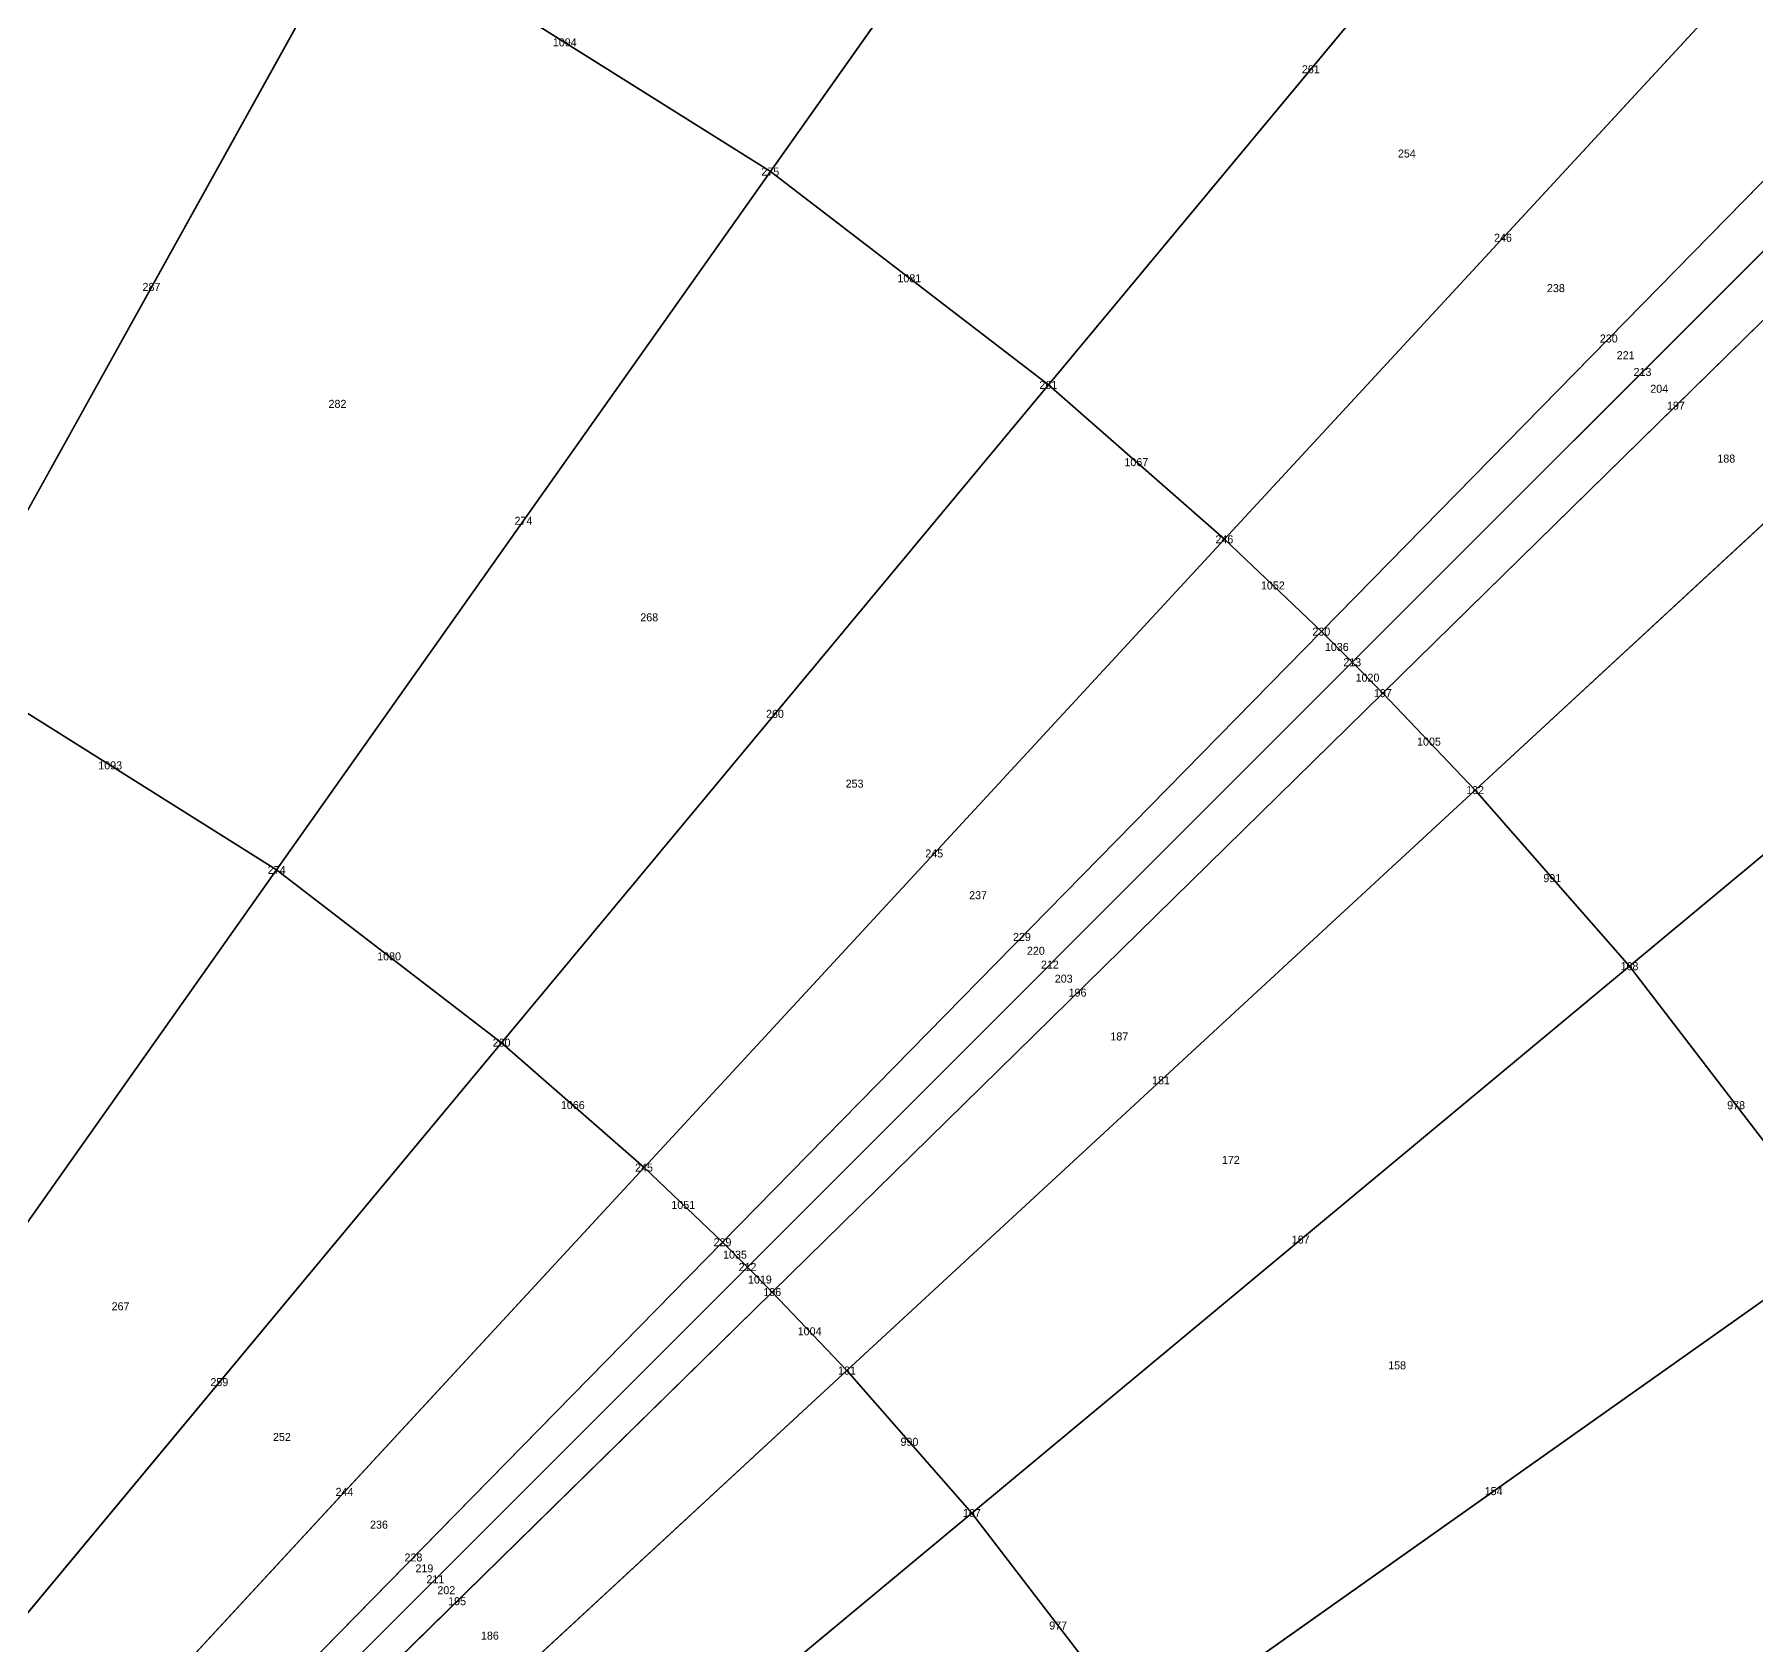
# Model space of a CAD drawing. Header units: metres. Extents: x -1.88 to 1.88, y -1.88 to 1.88.
# Drawn here: x 0.4631 to 0.8935, y 0.5467 to 0.9493 of the extents above; entities that cross this region are included whole.
import ezdxf
from ezdxf.enums import TextEntityAlignment as Align

# ---------------------------------------------------------------- set-up
doc = ezdxf.new("R2010")
doc.units = ezdxf.units.M

msp = doc.modelspace()

# ---------------------------------------------------------------- linework, layer by layer
at = {"layer": 'BRANCHES'}
for p, q in [((0.647, 0.915, 2.40321), (0.76547, 1.08253, 2.2964)), ((0.71647, 0.86169, 2.40321), (0.84765, 1.01946, 2.2964)), ((0.44045, 0.79278, 2.49174), (0.54424, 0.97961, 2.40321)), ((0.647, 0.915, 2.40321), (0.54424, 0.97961, 2.40321)), ((0.76046, 0.82312, 2.40321), (0.8997, 0.97383, 2.2964)), ((0.78469, 0.80006, 2.40321), (0.92836, 0.94655, 2.2964)), ((0.79241, 0.79241, 2.40321), (0.9375, 0.9375, 2.2964)), ((0.80006, 0.78469, 2.40321), (0.94655, 0.92836, 2.2964)), ((0.52361, 0.7405, 2.49174), (0.647, 0.915, 2.40321)), ((0.71647, 0.86169, 2.40321), (0.647, 0.915, 2.40321)), ((0.82312, 0.76046, 2.40321), (0.97383, 0.8997, 2.2964)), ((0.57983, 0.69735, 2.49174), (0.71647, 0.86169, 2.40321)), ((0.76046, 0.82312, 2.40321), (0.71647, 0.86169, 2.40321)), ((0.86169, 0.71647, 2.40321), (1.01946, 0.84765, 2.2964)), ((0.61543, 0.66614, 2.49174), (0.76046, 0.82312, 2.40321)), ((0.78469, 0.80006, 2.40321), (0.76046, 0.82312, 2.40321)), ((0.63504, 0.64748, 2.49174), (0.78469, 0.80006, 2.40321)), ((0.79241, 0.79241, 2.40321), (0.78469, 0.80006, 2.40321)), ((0.52361, 0.7405, 2.49174), (0.44045, 0.79278, 2.49174)), ((0.64129, 0.64129, 2.49174), (0.79241, 0.79241, 2.40321)), ((0.80006, 0.78469, 2.40321), (0.79241, 0.79241, 2.40321)), ((0.64748, 0.63504, 2.49174), (0.80006, 0.78469, 2.40321)), ((0.82312, 0.76046, 2.40321), (0.80006, 0.78469, 2.40321)), ((0.66614, 0.61543, 2.49174), (0.82312, 0.76046, 2.40321)), ((0.86169, 0.71647, 2.40321), (0.82312, 0.76046, 2.40321)), ((0.39623, 0.56036, 2.5613), (0.52361, 0.7405, 2.49174)), ((0.57983, 0.69735, 2.49174), (0.52361, 0.7405, 2.49174)), ((0.69735, 0.57983, 2.49174), (0.86169, 0.71647, 2.40321)), ((0.915, 0.647, 2.40321), (0.86169, 0.71647, 2.40321)), ((0.43878, 0.52771, 2.5613), (0.57983, 0.69735, 2.49174)), ((0.61543, 0.66614, 2.49174), (0.57983, 0.69735, 2.49174)), ((0.46572, 0.50409, 2.5613), (0.61543, 0.66614, 2.49174)), ((0.63504, 0.64748, 2.49174), (0.61543, 0.66614, 2.49174)), ((0.48056, 0.48997, 2.5613), (0.63504, 0.64748, 2.49174)), ((0.64129, 0.64129, 2.49174), (0.63504, 0.64748, 2.49174)), ((0.7405, 0.52361, 2.49174), (0.915, 0.647, 2.40321)), ((0.48529, 0.48529, 2.5613), (0.64129, 0.64129, 2.49174)), ((0.64748, 0.63504, 2.49174), (0.64129, 0.64129, 2.49174)), ((0.48997, 0.48056, 2.5613), (0.64748, 0.63504, 2.49174)), ((0.66614, 0.61543, 2.49174), (0.64748, 0.63504, 2.49174)), ((0.50409, 0.46572, 2.5613), (0.66614, 0.61543, 2.49174)), ((0.69735, 0.57983, 2.49174), (0.66614, 0.61543, 2.49174)), ((0.52771, 0.43878, 2.5613), (0.69735, 0.57983, 2.49174)), ((0.7405, 0.52361, 2.49174), (0.69735, 0.57983, 2.49174))]:
    msp.add_line(p, q, dxfattribs=at)
at = {"layer": 'Faces'}
for points in [[(0.647, 0.915, 2.40321), (0.54424, 0.97961, 2.40321), (0.64389, 1.15897, 2.2964), (0.76547, 1.08253, 2.2964)], [(0.71647, 0.86169, 2.40321), (0.647, 0.915, 2.40321), (0.76547, 1.08253, 2.2964), (0.84765, 1.01946, 2.2964)], [(0.44045, 0.79278, 2.49174), (0.32414, 0.84701, 2.49174), (0.40052, 1.04662, 2.40321), (0.54424, 0.97961, 2.40321)], [(0.76046, 0.82312, 2.40321), (0.71647, 0.86169, 2.40321), (0.84765, 1.01946, 2.2964), (0.8997, 0.97383, 2.2964)], [(0.52361, 0.7405, 2.49174), (0.44045, 0.79278, 2.49174), (0.54424, 0.97961, 2.40321), (0.647, 0.915, 2.40321)], [(0.78469, 0.80006, 2.40321), (0.76046, 0.82312, 2.40321), (0.8997, 0.97383, 2.2964), (0.92836, 0.94655, 2.2964)], [(0.79241, 0.79241, 2.40321), (0.78469, 0.80006, 2.40321), (0.92836, 0.94655, 2.2964), (0.9375, 0.9375, 2.2964)], [(0.80006, 0.78469, 2.40321), (0.79241, 0.79241, 2.40321), (0.9375, 0.9375, 2.2964), (0.94655, 0.92836, 2.2964)], [(0.82312, 0.76046, 2.40321), (0.80006, 0.78469, 2.40321), (0.94655, 0.92836, 2.2964), (0.97383, 0.8997, 2.2964)], [(0.57983, 0.69735, 2.49174), (0.52361, 0.7405, 2.49174), (0.647, 0.915, 2.40321), (0.71647, 0.86169, 2.40321)], [(0.86169, 0.71647, 2.40321), (0.82312, 0.76046, 2.40321), (0.97383, 0.8997, 2.2964), (1.01946, 0.84765, 2.2964)], [(0.61543, 0.66614, 2.49174), (0.57983, 0.69735, 2.49174), (0.71647, 0.86169, 2.40321), (0.76046, 0.82312, 2.40321)], [(0.915, 0.647, 2.40321), (0.86169, 0.71647, 2.40321), (1.01946, 0.84765, 2.2964), (1.08253, 0.76547, 2.2964)], [(0.63504, 0.64748, 2.49174), (0.61543, 0.66614, 2.49174), (0.76046, 0.82312, 2.40321), (0.78469, 0.80006, 2.40321)], [(0.64129, 0.64129, 2.49174), (0.63504, 0.64748, 2.49174), (0.78469, 0.80006, 2.40321), (0.79241, 0.79241, 2.40321)], [(0.39623, 0.56036, 2.5613), (0.3333, 0.59993, 2.5613), (0.44045, 0.79278, 2.49174), (0.52361, 0.7405, 2.49174)], [(0.64748, 0.63504, 2.49174), (0.64129, 0.64129, 2.49174), (0.79241, 0.79241, 2.40321), (0.80006, 0.78469, 2.40321)], [(0.66614, 0.61543, 2.49174), (0.64748, 0.63504, 2.49174), (0.80006, 0.78469, 2.40321), (0.82312, 0.76046, 2.40321)], [(0.69735, 0.57983, 2.49174), (0.66614, 0.61543, 2.49174), (0.82312, 0.76046, 2.40321), (0.86169, 0.71647, 2.40321)], [(0.43878, 0.52771, 2.5613), (0.39623, 0.56036, 2.5613), (0.52361, 0.7405, 2.49174), (0.57983, 0.69735, 2.49174)], [(0.7405, 0.52361, 2.49174), (0.69735, 0.57983, 2.49174), (0.86169, 0.71647, 2.40321), (0.915, 0.647, 2.40321)], [(0.46572, 0.50409, 2.5613), (0.43878, 0.52771, 2.5613), (0.57983, 0.69735, 2.49174), (0.61543, 0.66614, 2.49174)], [(0.48056, 0.48997, 2.5613), (0.46572, 0.50409, 2.5613), (0.61543, 0.66614, 2.49174), (0.63504, 0.64748, 2.49174)], [(0.48529, 0.48529, 2.5613), (0.48056, 0.48997, 2.5613), (0.63504, 0.64748, 2.49174), (0.64129, 0.64129, 2.49174)], [(0.79278, 0.44045, 2.49174), (0.7405, 0.52361, 2.49174), (0.915, 0.647, 2.40321), (0.97961, 0.54424, 2.40321)], [(0.48997, 0.48056, 2.5613), (0.48529, 0.48529, 2.5613), (0.64129, 0.64129, 2.49174), (0.64748, 0.63504, 2.49174)], [(0.50409, 0.46572, 2.5613), (0.48997, 0.48056, 2.5613), (0.64748, 0.63504, 2.49174), (0.66614, 0.61543, 2.49174)], [(0.52771, 0.43878, 2.5613), (0.50409, 0.46572, 2.5613), (0.66614, 0.61543, 2.49174), (0.69735, 0.57983, 2.49174)], [(0.56036, 0.39623, 2.5613), (0.52771, 0.43878, 2.5613), (0.69735, 0.57983, 2.49174), (0.7405, 0.52361, 2.49174)]]:
    msp.add_3dface(points, dxfattribs=at)
at = {"layer": 'NODI-Estradosso'}
for p in [(0.647, 0.915, 2.73064), (0.71647, 0.86169, 2.73064), (0.76046, 0.82312, 2.73064), (0.78469, 0.80006, 2.73064), (0.79241, 0.79241, 2.73064), (0.80006, 0.78469, 2.73064), (0.82312, 0.76046, 2.73064), (0.52361, 0.7405, 2.80887), (0.86169, 0.71647, 2.73064), (0.57983, 0.69735, 2.80887), (0.61543, 0.66614, 2.80887), (0.63504, 0.64748, 2.80887), (0.64129, 0.64129, 2.80887), (0.64748, 0.63504, 2.80887), (0.66614, 0.61543, 2.80887), (0.69735, 0.57983, 2.80887)]:
    msp.add_point(p, dxfattribs=at)
at = {"layer": 'NODI-Intradosso'}
for p in [(0.647, 0.915, 2.40321), (0.71647, 0.86169, 2.40321), (0.76046, 0.82312, 2.40321), (0.78469, 0.80006, 2.40321), (0.79241, 0.79241, 2.40321), (0.80006, 0.78469, 2.40321), (0.82312, 0.76046, 2.40321), (0.52361, 0.7405, 2.49174), (0.86169, 0.71647, 2.40321), (0.57983, 0.69735, 2.49174), (0.61543, 0.66614, 2.49174), (0.63504, 0.64748, 2.49174), (0.64129, 0.64129, 2.49174), (0.64748, 0.63504, 2.49174), (0.66614, 0.61543, 2.49174), (0.69735, 0.57983, 2.49174)]:
    msp.add_point(p, dxfattribs=at)

# ---------------------------------------------------------------- texts
at = {"layer": 'BRANCHES-Index'}
for s, p in [('1094', (0.59562, 0.9473, 2.40321)), ('261', (0.78206, 0.94057, 2.3498)), ('246', (0.83008, 0.89847, 2.3498)), ('287', (0.49234, 0.88619, 2.44747)), ('1081', (0.68173, 0.88834, 2.40321)), ('230', (0.85652, 0.8733, 2.3498)), ('213', (0.86495, 0.86495, 2.3498)), ('197', (0.8733, 0.85652, 2.3498)), ('1067', (0.73846, 0.8424, 2.40321)), ('274', (0.5853, 0.82775, 2.44747)), ('1052', (0.77257, 0.81159, 2.40321)), ('1036', (0.78855, 0.79623, 2.40321)), ('1020', (0.79623, 0.78855, 2.40321)), ('260', (0.64815, 0.77952, 2.44747)), ('1005', (0.81159, 0.77257, 2.40321)), ('1093', (0.48203, 0.76664, 2.49174)), ('245', (0.68795, 0.74463, 2.44747)), ('991', (0.8424, 0.73846, 2.40321)), ('229', (0.70986, 0.72377, 2.44747)), ('1080', (0.55172, 0.71892, 2.49174)), ('212', (0.71685, 0.71685, 2.44747)), ('196', (0.72377, 0.70986, 2.44747)), ('181', (0.74463, 0.68795, 2.44747)), ('1066', (0.59763, 0.68175, 2.49174)), ('978', (0.88834, 0.68173, 2.40321)), ('1051', (0.62524, 0.65681, 2.49174)), ('167', (0.77952, 0.64815, 2.44747)), ('1035', (0.63816, 0.64438, 2.49174)), ('1019', (0.64438, 0.63816, 2.49174)), ('1004', (0.65681, 0.62524, 2.49174)), ('259', (0.5093, 0.61253, 2.52652)), ('990', (0.68175, 0.59763, 2.49174)), ('244', (0.54058, 0.58512, 2.52652)), ('154', (0.82775, 0.5853, 2.44747)), ('228', (0.5578, 0.56872, 2.52652)), ('211', (0.56329, 0.56329, 2.52652)), ('195', (0.56872, 0.5578, 2.52652)), ('977', (0.71892, 0.55172, 2.49174))]:
    msp.add_text(s, height=0.002, dxfattribs=at).set_placement(p, align=Align.MIDDLE_CENTER)
at = {"layer": 'Faces-Index'}
for s, p in [('254', (0.80607, 0.91952, 2.3498)), ('238', (0.8433, 0.88589, 2.3498)), ('221', (0.86074, 0.86913, 2.3498)), ('204', (0.86913, 0.86074, 2.3498)), ('282', (0.53882, 0.85697, 2.44747)), ('188', (0.88589, 0.8433, 2.3498)), ('268', (0.61673, 0.80363, 2.44747)), ('253', (0.66805, 0.76207, 2.44747)), ('237', (0.6989, 0.7342, 2.44747)), ('220', (0.71335, 0.72031, 2.44747)), ('203', (0.72031, 0.71335, 2.44747)), ('187', (0.7342, 0.6989, 2.44747)), ('172', (0.76207, 0.66805, 2.44747)), ('267', (0.48461, 0.63148, 2.52652)), ('158', (0.80363, 0.61673, 2.44747)), ('252', (0.52494, 0.59882, 2.52652)), ('236', (0.54919, 0.57692, 2.52652)), ('219', (0.56054, 0.56601, 2.52652)), ('202', (0.56601, 0.56054, 2.52652)), ('186', (0.57692, 0.54919, 2.52652))]:
    msp.add_text(s, height=0.002, dxfattribs=at).set_placement(p, align=Align.MIDDLE_CENTER)
at = {"layer": 'NODI-Index'}
for s, p in [('275', (0.647, 0.915, 2.40321)), ('261', (0.71647, 0.86169, 2.40321)), ('246', (0.76046, 0.82312, 2.40321)), ('230', (0.78469, 0.80006, 2.40321)), ('213', (0.79241, 0.79241, 2.40321)), ('197', (0.80006, 0.78469, 2.40321)), ('182', (0.82312, 0.76046, 2.40321)), ('274', (0.52361, 0.7405, 2.49174)), ('168', (0.86169, 0.71647, 2.40321)), ('260', (0.57983, 0.69735, 2.49174)), ('245', (0.61543, 0.66614, 2.49174)), ('229', (0.63504, 0.64748, 2.49174)), ('212', (0.64129, 0.64129, 2.49174)), ('196', (0.64748, 0.63504, 2.49174)), ('181', (0.66614, 0.61543, 2.49174)), ('167', (0.69735, 0.57983, 2.49174))]:
    msp.add_text(s, height=0.002, dxfattribs=at).set_placement(p, align=Align.MIDDLE_CENTER)

doc.saveas('drawing.dxf')
